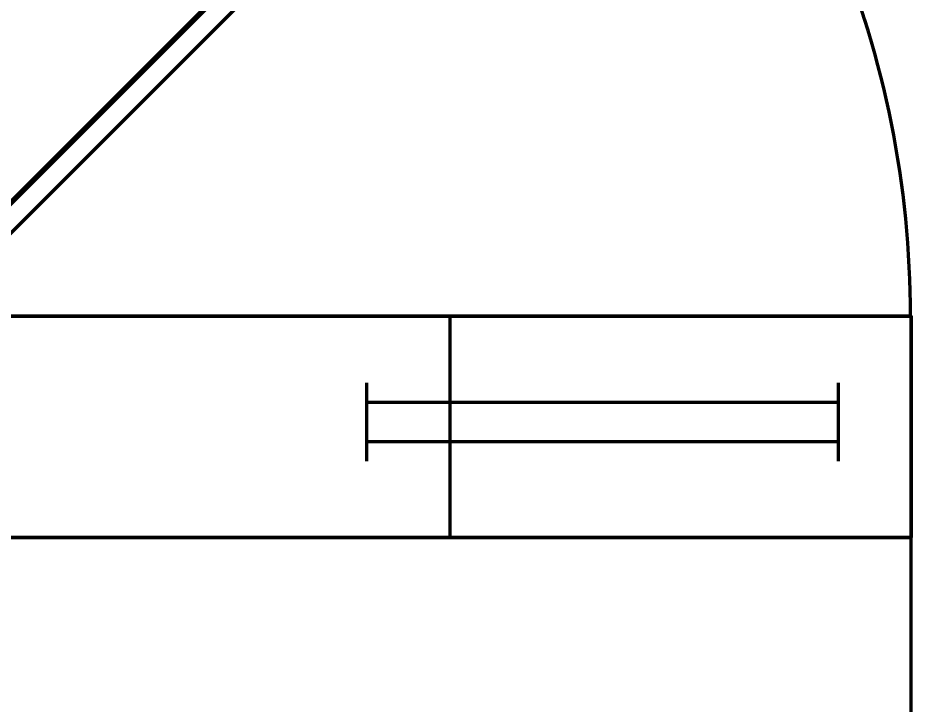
# Model space of a CAD drawing. Extents: x 0 to 1153, y 0 to 816.
# Drawn here: x 278.8 to 293.52, y 600.62 to 611.94 of the extents above; entities that cross this region are included whole.
import ezdxf

# ---------------------------------------------------------------- set-up
doc = ezdxf.new("R2010")
doc.units = 0
doc.header["$MEASUREMENT"] = 0
doc.layers.add('Hatch', color=7, linetype='Continuous')
doc.layers.add('HVAC', color=7, linetype='Continuous')

msp = doc.modelspace()

# ---------------------------------------------------------------- linework, layer by layer
at = {"layer": 'Hatch', "color": 5, "linetype": 'Continuous', "lineweight": 211}
for p, q in [((284.554, 604.636), (284.554, 605.928)), ((292.322, 604.636), (292.322, 605.928)), ((284.554, 605.61), (292.322, 605.61)), ((284.554, 604.964), (292.322, 604.964))]:
    msp.add_line(p, q, dxfattribs=at)
at = {"layer": 'HVAC', "color": 6, "linetype": 'Continuous', "lineweight": 211}
msp.add_line((285.919, 607.028), (285.919, 603.377), dxfattribs=at)
for points in [[(278.32, 603.377), (293.518, 603.377), (293.518, 607.028), (278.32, 607.028), (293.508, 607.034, 0.414214), (277.347, 623.2)], [(278.32, 607.028), (293.508, 607.034, 0.414214), (277.347, 623.2)], [(278.32, 607.028), (293.508, 607.034, 0.414214), (277.347, 623.2)]]:
    msp.add_lwpolyline(points, format="xyb", dxfattribs=at)
msp.add_lwpolyline([(288.734, 618.924), (288.692, 618.924), (288.957, 619.188), (288.978, 619.167), (288.734, 618.924), (288.978, 618.691), (288.957, 618.67), (288.734, 618.924), (288.978, 619.167), (288.957, 619.188), (288.734, 618.924), (288.957, 618.67), (277.781, 607.494), (288.957, 618.67), (288.713, 618.903), (277.548, 607.737), (288.692, 618.924), (277.527, 607.759), (277.781, 607.494), (277.548, 607.737), (277.527, 607.759), (288.692, 618.924), (288.957, 618.67), (288.692, 618.924)], close=True, dxfattribs=at)
for points in [[(278.32, 607.028), (293.518, 607.028), (293.518, 603.377), (278.32, 603.377)], [(293.518, 599.493), (293.518, 603.377), (278.32, 603.377)]]:
    msp.add_lwpolyline(points, dxfattribs=at)

doc.saveas('drawing.dxf')
